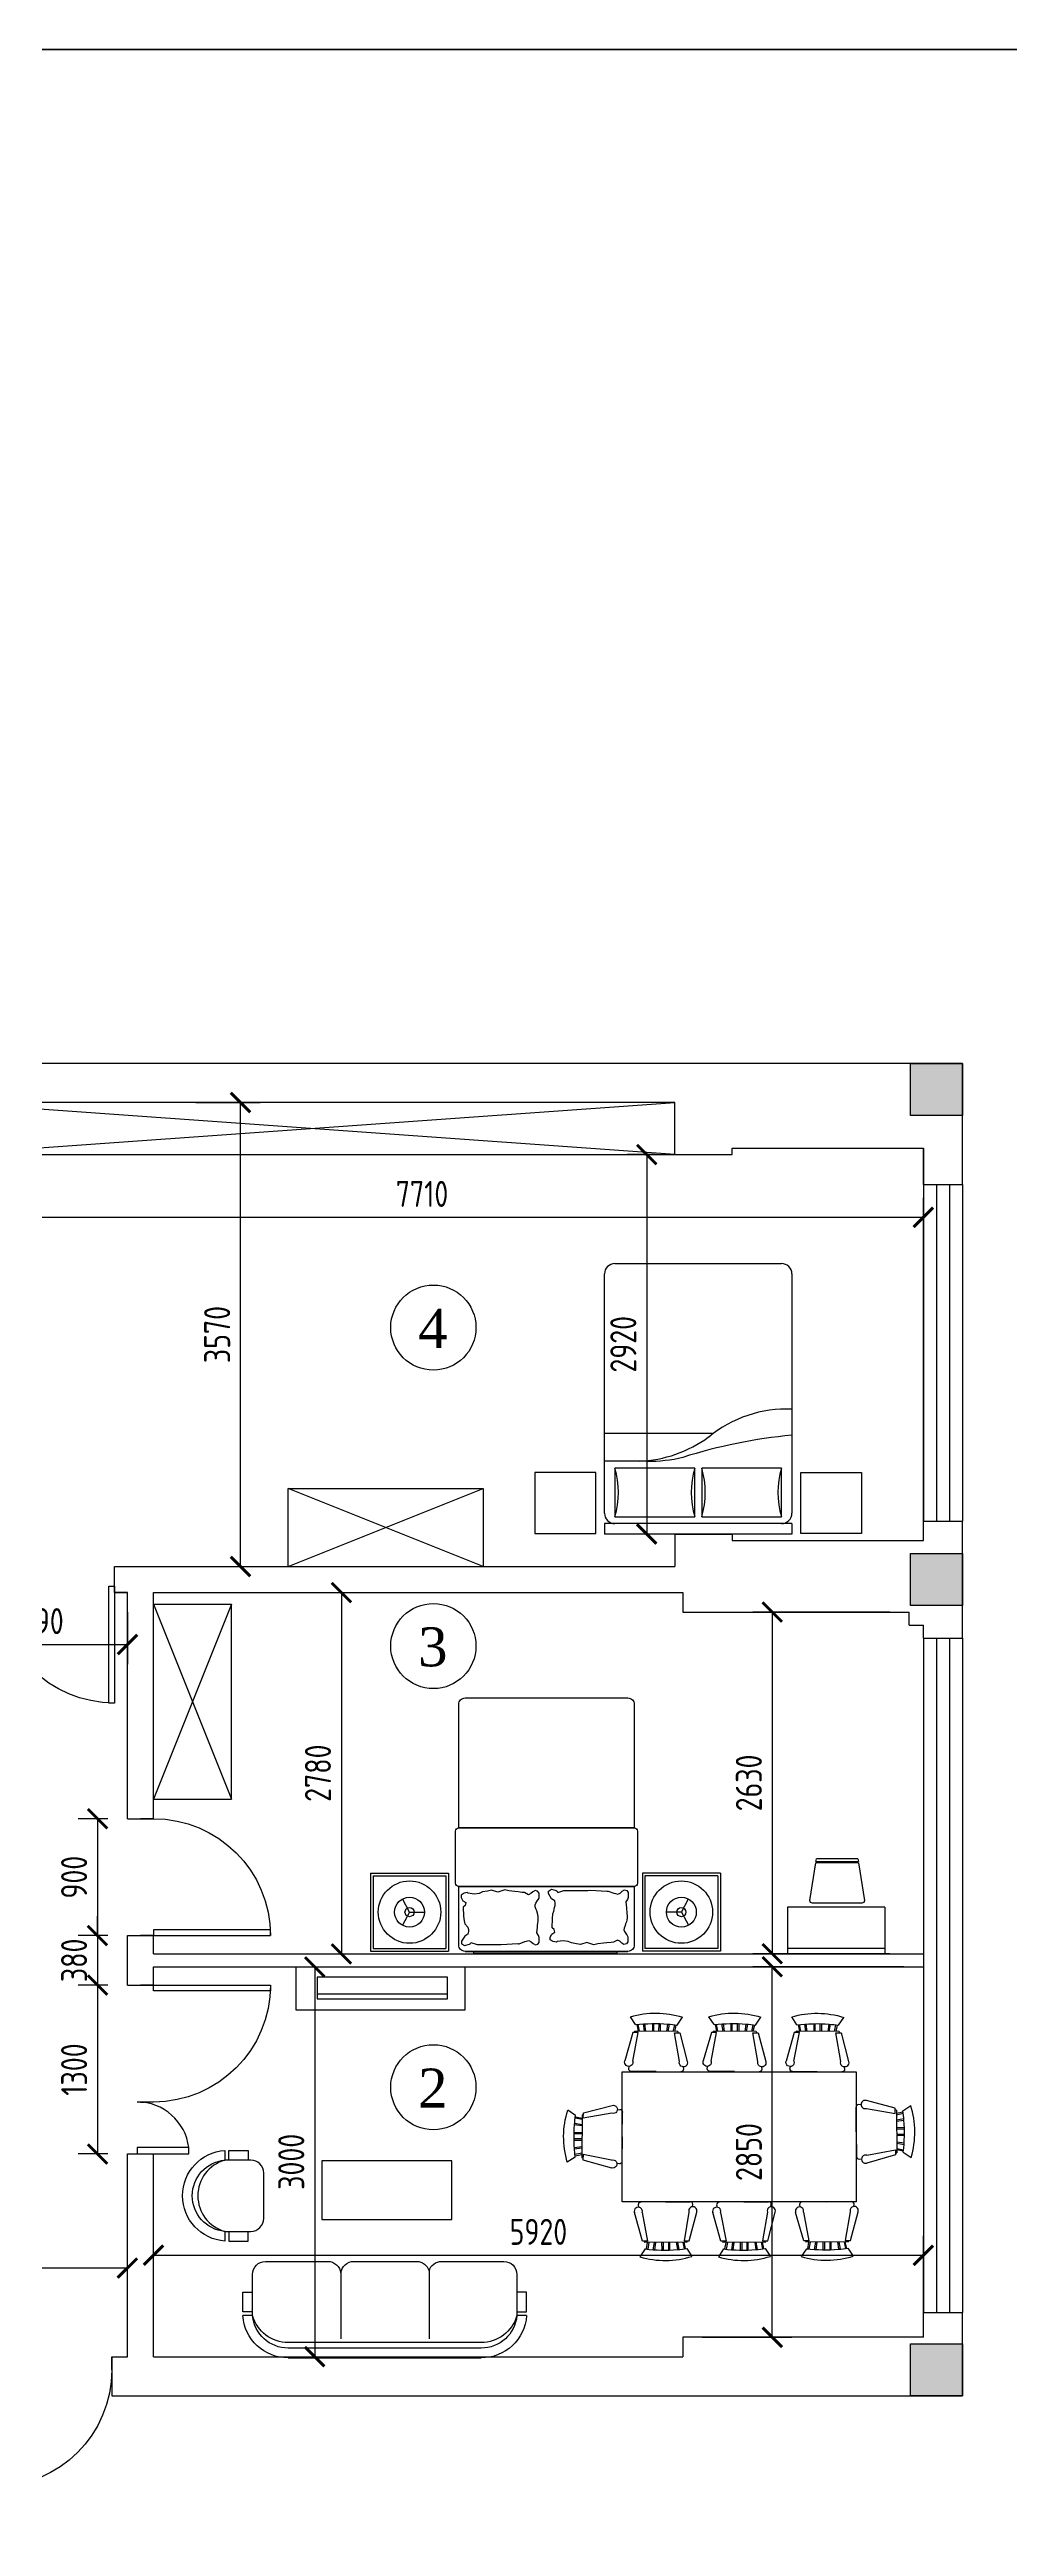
# Model space of a CAD drawing. Header units: millimetres. Extents: x -32476 to 97997, y 23196 to 53777.
# Drawn here: x 76008 to 83389, y 34719 to 53777 of the extents above; entities that cross this region are included whole.
import ezdxf

# ---------------------------------------------------------------- set-up
doc = ezdxf.new("R2010")
doc.units = ezdxf.units.MM
doc.layers.get('Defpoints').update_dxf_attribs({"color": 140})
for name, color, linetype in [('FURNITURE-LAYOUT', 8, 'Continuous'), ('TEFRIS', 11, 'Continuous'), ('ђЂЊЉЂ', 7, 'Continuous')]:
    doc.layers.add(name, color=color, linetype=linetype)
doc.styles.add('Arch-Dim', font='romans.shx', dxfattribs={"width": 0.75})
doc.styles.add('ATTR', font='romans.shx', dxfattribs={"width": 0.8, "height": 0.7})
doc.styles.add('ira', font='times.ttf', dxfattribs={"height": 3})
doc.dimstyles.new('Annotative-UK', dxfattribs={"dimscale": 0, "dimtxt": 2.5, "dimasz": 1.5, "dimexe": 1.5, "dimexo": 1.5, "dimgap": 0.8, "dimtad": 1, "dimdec": 0, "dimdsep": 46, "dimtxsty": 'Arch-Dim', "dimblk": 'ARCHTICK', "dimcen": 2.5, "dimadec": 1, "dimazin": 2, "dimtfac": 1, "dimtdec": 0, "dimtix": 1, "dimtmove": 2, "dimatfit": 3, "dimfxl": 1, "dimtolj": 1, "dimtzin": 0, "dimarcsym": 0})

# ---------------------------------------------------------------- blocks, each defined once
blk = doc.blocks.new('*U8')
for p, q in [((-900, 0), (-900, 100)), ((0, 0), (0, 100))]:
    blk.add_line(p, q)
blk.add_lwpolyline([(0, 0), (0, -900), (-43.75, -900), (-43.75, 0)], close=True)
blk.add_arc((0, 0), 900, 180, 270)
blk = doc.blocks.new('*U37')
for p, q in [((0, 0), (0, 100)), ((900, 0), (900, 100))]:
    blk.add_line(p, q)
blk.add_lwpolyline([(0, 0), (0, -900), (43.75, -900), (43.75, 0)], close=True)
blk.add_arc((0, 0), 900, 270, 0)
blk = doc.blocks.new('MAT-P14')
for p, q in [((-1.337, 1.348), (-1.337, 1.948)), ((-1.337, 1.948), (-0.737, 1.948)), ((-1.317, 1.928), (-0.757, 1.928)), ((-1.317, 1.368), (-1.317, 1.928)), ((-0.757, 1.368), (-0.757, 1.928)), ((-0.737, 1.348), (-0.737, 1.948)), ((0.625, 1.95), (-0.625, 1.95)), ((0.753, 1.348), (0.753, 1.948)), ((1.353, 1.948), (0.753, 1.948)), ((1.333, 1.928), (0.773, 1.928)), ((0.773, 1.368), (0.773, 1.928)), ((1.333, 1.368), (1.333, 1.928)), ((1.353, 1.348), (1.353, 1.948)), ((-1.037, 1.648), (-1.091, 1.749)), ((1.053, 1.648), (1.108, 1.749)), ((-1.037, 1.648), (-1.091, 1.547)), ((-1.037, 1.648), (-0.922, 1.648)), ((1.053, 1.648), (0.938, 1.648)), ((1.053, 1.648), (1.108, 1.547)), ((-1.337, 1.348), (-0.737, 1.348)), ((-1.317, 1.368), (-0.757, 1.368)), ((1.353, 1.348), (0.753, 1.348)), ((1.333, 1.368), (0.773, 1.368))]:
    blk.add_line(p, q)
for points in [[(-0.675, 1.45), (-0.675, 1.9, -0.414214), (-0.625, 1.95), (0.625, 1.95, -0.414214), (0.675, 1.9), (0.675, 1.45)], [(-0.675, 1, -0.414214), (-0.7, 1.025), (-0.7, 1.425, -0.414214), (-0.675, 1.45), (0.675, 1.45, -0.414214), (0.7, 1.425), (0.7, 1.025, -0.414214), (0.675, 1)], [(-0.625, 0, -0.414214), (-0.675, 0.05), (-0.675, 1), (0.675, 1), (0.675, 0.05, -0.414214), (0.625, 0)]]:
    blk.add_lwpolyline(points, format="xyb", close=True)
blk.add_lwpolyline([(-0.542, 1.95), (-0.542, 1.967), (0.558, 1.967), (0.558, 1.95)], close=True)
for points in [[(0.069, 1.559), (0.057, 1.54), (0.057, 1.501), (0.069, 1.486), (0.087, 1.481), (0.105, 1.491), (0.121, 1.505), (0.139, 1.514), (0.168, 1.498), (0.187, 1.496), (0.219, 1.493), (0.244, 1.49), (0.289, 1.485), (0.321, 1.477), (0.374, 1.495), (0.422, 1.48), (0.454, 1.486), (0.492, 1.493), (0.517, 1.504), (0.555, 1.509), (0.602, 1.502), (0.608, 1.497), (0.632, 1.502), (0.656, 1.517), (0.656, 1.536), (0.644, 1.561), (0.62, 1.575), (0.624, 1.596), (0.641, 1.609), (0.637, 1.68), (0.633, 1.715), (0.628, 1.738), (0.606, 1.765), (0.6, 1.781), (0.6, 1.798), (0.605, 1.817), (0.629, 1.832), (0.654, 1.872), (0.654, 1.892), (0.63, 1.906), (0.593, 1.895), (0.587, 1.891), (0.581, 1.881), (0.534, 1.896), (0.379, 1.896), (0.366, 1.896), (0.348, 1.898), (0.22, 1.89), (0.216, 1.891), (0.21, 1.891), (0.167, 1.875), (0.154, 1.872), (0.136, 1.867), (0.118, 1.876), (0.102, 1.89), (0.085, 1.9), (0.067, 1.895), (0.055, 1.881), (0.055, 1.842), (0.061, 1.827), (0.073, 1.807), (0.07, 1.764), (0.069, 1.75), (0.066, 1.733), (0.065, 1.718), (0.063, 1.703), (0.063, 1.682), (0.066, 1.67), (0.07, 1.655), (0.075, 1.638), (0.079, 1.627), (0.086, 1.607), (0.087, 1.592), (0.083, 1.579), (0.07, 1.559)], [(-0.614, 1.818), (-0.626, 1.838), (-0.626, 1.877), (-0.614, 1.891), (-0.596, 1.896), (-0.579, 1.886), (-0.563, 1.872), (-0.545, 1.863), (-0.516, 1.879), (-0.497, 1.882), (-0.465, 1.884), (-0.439, 1.887), (-0.395, 1.892), (-0.363, 1.9), (-0.309, 1.882), (-0.262, 1.897), (-0.23, 1.892), (-0.192, 1.884), (-0.166, 1.873), (-0.128, 1.868), (-0.082, 1.875), (-0.076, 1.88), (-0.052, 1.875), (-0.028, 1.861), (-0.028, 1.841), (-0.04, 1.817), (-0.064, 1.802), (-0.06, 1.781), (-0.043, 1.768), (-0.046, 1.697), (-0.05, 1.662), (-0.056, 1.64), (-0.062, 1.612), (-0.068, 1.596), (-0.068, 1.579), (-0.063, 1.56), (-0.039, 1.545), (-0.015, 1.505), (-0.015, 1.486), (-0.038, 1.471), (-0.075, 1.482), (-0.081, 1.487), (-0.087, 1.497), (-0.134, 1.481), (-0.304, 1.482), (-0.318, 1.482), (-0.335, 1.479), (-0.464, 1.488), (-0.467, 1.486), (-0.473, 1.486), (-0.517, 1.503), (-0.53, 1.505), (-0.548, 1.51), (-0.566, 1.501), (-0.581, 1.487), (-0.599, 1.477), (-0.617, 1.482), (-0.629, 1.497), (-0.629, 1.536), (-0.623, 1.55), (-0.611, 1.57), (-0.614, 1.614), (-0.615, 1.627), (-0.618, 1.644), (-0.619, 1.66), (-0.62, 1.675), (-0.62, 1.695), (-0.618, 1.707), (-0.614, 1.723), (-0.608, 1.739), (-0.604, 1.75), (-0.598, 1.771), (-0.596, 1.785), (-0.6, 1.798), (-0.614, 1.819)]]:
    blk.add_lwpolyline(points)
for centre, radius in [((-1.037, 1.648), 0.24), ((-1.037, 1.648), 0.115), ((1.053, 1.648), 0.24), ((1.053, 1.648), 0.115), ((-1.037, 1.648), 0.035), ((1.053, 1.648), 0.035)]:
    blk.add_circle(centre, radius)
blk = doc.blocks.new('D-CH')
at = {"layer": 'FURNITURE-LAYOUT'}
for p, q in [((15.50061, 8.2343), (1, 10.5)), ((0, 9.5), (0, -9.5)), ((15.5, 8.2304), (15.5, -8.2391)), ((16, -8.1584), (16, 8.1534)), ((17, 8), (16.00044, 8.1562)), ((17, 8), (17, -8)), ((1, -10.5), (15.49928, -8.2345)), ((15.99968, -8.1563), (17, -8))]:
    blk.add_line(p, q, dxfattribs=at)
for centre, start, end in [((1, 9.5), 90, 180), ((1, -9.5), 180, 270)]:
    blk.add_arc(centre, 1, start, end, dxfattribs=at)
blk = doc.blocks.new('*U53')
for p, q in [((0, 0), (0, -100)), ((900, 0), (900, -100))]:
    blk.add_line(p, q)
blk.add_lwpolyline([(0, 0), (0, 900), (43.75, 900), (43.75, 0)], close=True)
blk.add_arc((0, 0), 900, 0, 90)
blk = doc.blocks.new('*U52')
for p, q in [((0, 0), (0, -100)), ((-900, 0), (-900, -100))]:
    blk.add_line(p, q)
blk.add_lwpolyline([(0, 0), (0, 900), (-43.75, 900), (-43.75, 0)], close=True)
blk.add_arc((0, 0), 900, 90, 180)
blk = doc.blocks.new('jghjghj')
at = {"layer": 'TEFRIS', "color": 7}
for p, q in [((84431.3, -5042.4), (84579.7, -5042.4)), ((84579.7, -5049.9), (84431.3, -5049.9)), ((84579.7, -5054.2), (84431.3, -5054.2)), ((84471.7, -5107.7), (84471.7, -5057)), ((84539.6, -5109.4), (84539.6, -5057)), ((84403.9, -5074.9), (84396.4, -5074.9)), ((84403.9, -5074.9), (84403.9, -5106.6)), ((84607.1, -5106.6), (84607.1, -5074.9)), ((84614.6, -5074.9), (84607.1, -5074.9)), ((84413.9, -5116.6), (84461.8, -5116.6)), ((84481.7, -5116.6), (84530, -5116.6)), ((84549.2, -5116.6), (84597.1, -5116.6))]:
    blk.add_line(p, q, dxfattribs=at)
for points in [[(84403.9, -5077.9), (84396.4, -5077.9), (84396.4, -5092.9), (84403.9, -5092.9)], [(84607.1, -5077.9), (84614.6, -5077.9), (84614.6, -5092.9), (84607.1, -5092.9)]]:
    blk.add_lwpolyline(points, dxfattribs=at)
for centre, radius, start, end in [((84431.3, -5077.4), 35, 90, 175.904), ((84431.3, -5077.4), 27.5, 90, 174.7841), ((84579.7, -5077.4), 35, 4.096, 90), ((84579.7, -5077.4), 27.5, 5.2159, 90), ((84431.3, -5082.7), 28.5, 90, 164.1734), ((84579.7, -5082.7), 28.5, 15.8266, 90), ((84413.9, -5106.6), 10, 180, 270), ((84597.1, -5106.6), 10, 270, 0), ((84461.8, -5106.6), 10, 270, 353.2061), ((84481.7, -5106.6), 10, 186.7939, 270), ((84530, -5106.6), 10, 270, 343.4765), ((84549.2, -5106.6), 10, 196.5235, 270)]:
    blk.add_arc(centre, radius, start, end, dxfattribs=at)
blk = doc.blocks.new('gjkhjk')
at = {"layer": 'TEFRIS', "color": 7}
for p, q in [((84392.2, -5142), (84392.2, -5134.5)), ((84392.2, -5204.3), (84392.2, -5196.8))]:
    blk.add_line(p, q, dxfattribs=at)
for points in [[(84392.2, -5196.8, -0.755929), (84392.2, -5142, -0.755929)], [(84392.2, -5142), (84412.2, -5142, -0.414214), (84422.2, -5152), (84422.2, -5186.8, -0.414214), (84412.2, -5196.8), (84392.2, -5196.8)]]:
    blk.add_lwpolyline(points, format="xyb", dxfattribs=at)
for points in [[(84395.2, -5142), (84395.2, -5134.5), (84410.2, -5134.5), (84410.2, -5142)], [(84395.2, -5196.8), (84395.2, -5204.3), (84410.2, -5204.3), (84410.2, -5196.8)]]:
    blk.add_lwpolyline(points, dxfattribs=at)
for radius, start, end in [(35, 94.096, 265.904), (27.5, 95.2159, 264.7841)]:
    blk.add_arc((84394.7, -5169.4), radius, start, end, dxfattribs=at)
blk = doc.blocks.new('CHARROCK')
at = {"linetype": 'Continuous'}
for p, q in [((-9, -7.5), (-12, -18.49999)), ((-8, -4.5), (-10, -1.5)), ((-7, -7.5), (-9, -7.5)), ((-9, -18.49999), (-7, -7.5)), ((-8.23428, -6.99939), (-8.3093, -7.47958)), ((-8.23041, -7), (8.23915, -7)), ((-7.5, -4.5), (-7, -7)), ((-6.5, -7), (-7.02225, -4.43)), ((-4.5, -7), (-4.96674, -4.19951)), ((-4, -7), (-4.40532, -4.16272)), ((-1.5, -4.05012), (-1.5, -7)), ((-1, -7), (-1, -4.05012)), ((1, -7), (1, -4.04655)), ((1.5, -4.05012), (1.5, -7)), ((4, -7), (4.40187, -4.18694)), ((4.5, -7), (4.96761, -4.19437)), ((6.5, -7), (7, -4.4057)), ((7.5, -4.5), (7, -7)), ((7, -7.5), (9, -7.5)), ((9, -18.49999), (7, -7.5)), ((8, -4.5), (10, -1.5)), ((8.31071, -7.48854), (8.23449, -7.00073)), ((9, -7.5), (12, -18.49999)), ((-10.36644, -20.64523), (-10.5, -21.49999)), ((0, -22.49999), (-9.5, -22.49999)), ((0, -22.49999), (9.5, -22.49999)), ((10.5, -21.49999), (10.3575, -20.58798))]:
    blk.add_line(p, q, dxfattribs=at)
for centre, radius, start, end in [((0, -34.08333), 34.08333, 72.93847, 107.0615), ((0, -68.25004), 64.25, 93.92211, 97.15267), ((0, -68.25004), 64.25, 82.84733, 93.92211), ((-10.5, -18.99999), 1.58114, 161.5651, 18.43495), ((10.5, -18.99999), 1.58114, 161.5651, 18.43495), ((-9.5, -21.49999), 1, 180, 270), ((9.5, -21.49999), 1, 270, 0)]:
    blk.add_arc(centre, radius, start, end, dxfattribs=at)
at = {"style": 'ATTR', "width": 0.8, "flags": 9}
blk.add_attdef('ESTCODE', (0, 0), '', height=0.7, dxfattribs=at)
blk = doc.blocks.new('ertghjm')
for p, q in [((55435, 35688), (55435, 36688)), ((55435, 36688), (57235, 36688)), ((57235, 36688), (57235, 35688)), ((57235, 35688), (55435, 35688))]:
    blk.add_line(p, q)
at = {"color": 9, "yscale": 20.00000000000001, "zscale": 20.00000000000001}
for p, xscale, rotation in [((55699, 37139), -20.00000000000001, 359.4990680124604), ((56302, 37139), -20.00000000000001, 359.4990680124604), ((56939, 37138), -20.00000000000001, 359.4990680124604), ((54985, 36192), -20.00000000000001, 89.49906801246046), ((57685, 36229), 20.00000000000001, 270.5009319875395), ((55772, 35236), 20.00000000000001, 180.5009319875394), ((56375, 35236), 20.00000000000001, 180.5009319875394), ((57012, 35238), 20.00000000000001, 180.5009319875394)]:
    blk.add_blockref('CHARROCK', p, dxfattribs=dict(at, xscale=xscale, rotation=rotation))
blk = doc.blocks.new('_ArchTick')
at = {"color": 0, "linetype": 'ByBlock', "const_width": 0.15}
blk.add_lwpolyline([(-0.5, -0.5), (0.5, 0.5)], dxfattribs=at)
blk = doc.blocks.new('*D213')
at = {"color": 0, "lineweight": -2, "transparency": 16777216}
for p, q in [((82468, 41755), (81415, 41755)), ((81565, 41755), (81565, 39125)), ((82468, 39125), (81415, 39125))]:
    blk.add_line(p, q, dxfattribs=at)
at = {"layer": 'Defpoints', "color": 0, "transparency": 16777216}
for p in [(82618, 41755), (81565, 39125), (82618, 39125)]:
    blk.add_point(p, dxfattribs=at)
at = {"color": 0, "lineweight": -2, "transparency": 16777216, "xscale": 150, "yscale": 150, "zscale": 150}
for p, rotation in [((81565, 41755), 90), ((81565, 39125), 270)]:
    blk.add_blockref('_ArchTick', p, dxfattribs=dict(at, rotation=rotation))
at = {"color": 0, "transparency": 16777216, "insert": (81385, 40440), "char_height": 200, "attachment_point": 5, "rotation": 90, "style": 'Arch-Dim'}
blk.add_mtext('\\A1;2630', dxfattribs=at)
blk = doc.blocks.new('*D214')
at = {"color": 0, "lineweight": -2, "transparency": 16777216}
for p, q in [((76957, 41905), (78402, 41905)), ((78252, 41905), (78252, 39125)), ((76957, 39125), (78402, 39125))]:
    blk.add_line(p, q, dxfattribs=at)
at = {"layer": 'Defpoints', "color": 0, "transparency": 16777216}
for p in [(76807, 41905), (76807, 39125), (78252, 39125)]:
    blk.add_point(p, dxfattribs=at)
at = {"color": 0, "lineweight": -2, "transparency": 16777216, "xscale": 150, "yscale": 150, "zscale": 150}
for p, rotation in [((78252, 41905), 90), ((78252, 39125), 270)]:
    blk.add_blockref('_ArchTick', p, dxfattribs=dict(at, rotation=rotation))
at = {"color": 0, "transparency": 16777216, "insert": (78072, 40515), "char_height": 200, "attachment_point": 5, "rotation": 90, "style": 'Arch-Dim'}
blk.add_mtext('\\A1;2780', dxfattribs=at)
blk = doc.blocks.new('*D215')
at = {"color": 0, "lineweight": -2, "transparency": 16777216}
for p, q in [((76957, 39025), (78197, 39025)), ((78047, 39025), (78047, 36025)), ((76957, 36025), (78197, 36025))]:
    blk.add_line(p, q, dxfattribs=at)
at = {"layer": 'Defpoints', "color": 0, "transparency": 16777216}
for p in [(76807, 39025), (76807, 36025), (78047, 36025)]:
    blk.add_point(p, dxfattribs=at)
at = {"color": 0, "lineweight": -2, "transparency": 16777216, "xscale": 150, "yscale": 150, "zscale": 150}
for p, rotation in [((78047, 39025), 90), ((78047, 36025), 270)]:
    blk.add_blockref('_ArchTick', p, dxfattribs=dict(at, rotation=rotation))
at = {"color": 0, "transparency": 16777216, "insert": (77867, 37525), "char_height": 200, "attachment_point": 5, "rotation": 90, "style": 'Arch-Dim'}
blk.add_mtext('\\A1;3000', dxfattribs=at)
blk = doc.blocks.new('*D216')
at = {"color": 0, "lineweight": -2, "transparency": 16777216}
for p, q in [((76807, 36175), (76807, 36956)), ((76807, 36806), (82727, 36806)), ((82727, 36325), (82727, 36956))]:
    blk.add_line(p, q, dxfattribs=at)
at = {"layer": 'Defpoints', "color": 0, "transparency": 16777216}
for p in [(82727, 36806), (76807, 36025), (82727, 36175)]:
    blk.add_point(p, dxfattribs=at)
at = {"color": 0, "lineweight": -2, "transparency": 16777216, "xscale": 150, "yscale": 150, "zscale": 150, "rotation": 180}
blk.add_blockref('_ArchTick', (76807, 36806), dxfattribs=at)
at = {"color": 0, "lineweight": -2, "transparency": 16777216, "xscale": 150, "yscale": 150, "zscale": 150}
blk.add_blockref('_ArchTick', (82727, 36806), dxfattribs=at)
at = {"color": 0, "transparency": 16777216, "insert": (79767, 36986), "char_height": 200, "attachment_point": 5, "style": 'Arch-Dim'}
blk.add_mtext('\\A1;5920', dxfattribs=at)
blk = doc.blocks.new('*D217')
at = {"color": 0, "lineweight": -2, "transparency": 16777216}
for p, q in [((82577, 39025), (81415, 39025)), ((81565, 36175), (81565, 39025)), ((81027, 36175), (81715, 36175))]:
    blk.add_line(p, q, dxfattribs=at)
at = {"layer": 'Defpoints', "color": 0, "transparency": 16777216}
for p in [(81565, 39025), (82727, 39025), (80877, 36175)]:
    blk.add_point(p, dxfattribs=at)
at = {"color": 0, "lineweight": -2, "transparency": 16777216, "xscale": 150, "yscale": 150, "zscale": 150}
for p, rotation in [((81565, 39025), 90), ((81565, 36175), 270)]:
    blk.add_blockref('_ArchTick', p, dxfattribs=dict(at, rotation=rotation))
at = {"color": 0, "transparency": 16777216, "insert": (81385, 37600), "char_height": 200, "attachment_point": 5, "rotation": 90, "style": 'Arch-Dim'}
blk.add_mtext('\\A1;2850', dxfattribs=at)
blk = doc.blocks.new('*D227')
at = {"color": 0, "lineweight": -2, "transparency": 16777216}
for p, q in [((77134, 45675), (77627, 45675)), ((77477, 42105), (77477, 45675)), ((76657, 42105), (77627, 42105))]:
    blk.add_line(p, q, dxfattribs=at)
at = {"layer": 'Defpoints', "color": 0, "transparency": 16777216}
for p in [(76984, 45675), (77477, 45675), (76507, 42105)]:
    blk.add_point(p, dxfattribs=at)
at = {"color": 0, "lineweight": -2, "transparency": 16777216, "xscale": 150, "yscale": 150, "zscale": 150}
for p, rotation in [((77477, 45675), 90), ((77477, 42105), 270)]:
    blk.add_blockref('_ArchTick', p, dxfattribs=dict(at, rotation=rotation))
at = {"color": 0, "transparency": 16777216, "insert": (77297, 43890), "char_height": 200, "attachment_point": 5, "rotation": 90, "style": 'Arch-Dim'}
blk.add_mtext('\\A1;3570', dxfattribs=at)
blk = doc.blocks.new('*D228')
at = {"color": 0, "lineweight": -2, "transparency": 16777216}
for p, q in [((75017, 42355), (75017, 44942)), ((75017, 44792), (82727, 44792)), ((82727, 42455), (82727, 44942))]:
    blk.add_line(p, q, dxfattribs=at)
at = {"layer": 'Defpoints', "color": 0, "transparency": 16777216}
for p in [(82727, 44792), (75017, 42205), (82727, 42305)]:
    blk.add_point(p, dxfattribs=at)
at = {"color": 0, "lineweight": -2, "transparency": 16777216, "xscale": 150, "yscale": 150, "zscale": 150, "rotation": 180}
blk.add_blockref('_ArchTick', (75017, 44792), dxfattribs=at)
at = {"color": 0, "lineweight": -2, "transparency": 16777216, "xscale": 150, "yscale": 150, "zscale": 150}
blk.add_blockref('_ArchTick', (82727, 44792), dxfattribs=at)
at = {"color": 0, "transparency": 16777216, "insert": (78872, 44972), "char_height": 200, "attachment_point": 5, "style": 'Arch-Dim'}
blk.add_mtext('\\A1;7710', dxfattribs=at)
blk = doc.blocks.new('*D229')
at = {"color": 0, "lineweight": -2, "transparency": 16777216}
for p, q in [((80667, 45275), (80450, 45275)), ((80600, 45275), (80600, 42355)), ((80667, 42355), (80450, 42355))]:
    blk.add_line(p, q, dxfattribs=at)
at = {"layer": 'Defpoints', "color": 0, "transparency": 16777216}
for p in [(80817, 45275), (80600, 42355), (80817, 42355)]:
    blk.add_point(p, dxfattribs=at)
at = {"color": 0, "lineweight": -2, "transparency": 16777216, "xscale": 150, "yscale": 150, "zscale": 150}
for p, rotation in [((80600, 45275), 90), ((80600, 42355), 270)]:
    blk.add_blockref('_ArchTick', p, dxfattribs=dict(at, rotation=rotation))
at = {"color": 0, "transparency": 16777216, "insert": (80420, 43815), "char_height": 200, "attachment_point": 5, "rotation": 90, "style": 'Arch-Dim'}
blk.add_mtext('\\A1;2920', dxfattribs=at)
blk = doc.blocks.new('*D232')
at = {"color": 0, "lineweight": -2, "transparency": 16777216}
for p, q in [((74267, 36275), (74267, 36858)), ((76607, 36175), (76607, 36858)), ((74267, 36708), (76607, 36708))]:
    blk.add_line(p, q, dxfattribs=at)
at = {"layer": 'Defpoints', "color": 0, "transparency": 16777216}
for p in [(76607, 36708), (74267, 36125), (76607, 36025)]:
    blk.add_point(p, dxfattribs=at)
at = {"color": 0, "lineweight": -2, "transparency": 16777216, "xscale": 150, "yscale": 150, "zscale": 150, "rotation": 180}
blk.add_blockref('_ArchTick', (74267, 36708), dxfattribs=at)
at = {"color": 0, "lineweight": -2, "transparency": 16777216, "xscale": 150, "yscale": 150, "zscale": 150}
blk.add_blockref('_ArchTick', (76607, 36708), dxfattribs=at)
at = {"color": 0, "transparency": 16777216, "insert": (75437, 36888), "char_height": 200, "attachment_point": 5, "style": 'Arch-Dim'}
blk.add_mtext('\\A1;2340', dxfattribs=at)
blk = doc.blocks.new('*D240')
at = {"color": 0, "lineweight": -2, "transparency": 16777216}
for p, q in [((76457, 40165), (76227, 40165)), ((76377, 40165), (76377, 39265)), ((76457, 39265), (76227, 39265))]:
    blk.add_line(p, q, dxfattribs=at)
at = {"layer": 'Defpoints', "color": 0, "transparency": 16777216}
for p in [(76607, 40165), (76377, 39265), (76607, 39265)]:
    blk.add_point(p, dxfattribs=at)
at = {"color": 0, "lineweight": -2, "transparency": 16777216, "xscale": 150, "yscale": 150, "zscale": 150}
for p, rotation in [((76377, 40165), 90), ((76377, 39265), 270)]:
    blk.add_blockref('_ArchTick', p, dxfattribs=dict(at, rotation=rotation))
at = {"color": 0, "transparency": 16777216, "insert": (76197, 39715), "char_height": 200, "attachment_point": 5, "rotation": 90, "style": 'Arch-Dim'}
blk.add_mtext('\\A1;900', dxfattribs=at)
blk = doc.blocks.new('*D241')
at = {"color": 0, "lineweight": -2, "transparency": 16777216}
for p, q in [((75217, 41755), (75217, 41355)), ((76607, 41755), (76607, 41355)), ((75217, 41505), (76607, 41505))]:
    blk.add_line(p, q, dxfattribs=at)
at = {"layer": 'Defpoints', "color": 0, "transparency": 16777216}
for p in [(75217, 41905), (76607, 41905), (76607, 41505)]:
    blk.add_point(p, dxfattribs=at)
at = {"color": 0, "lineweight": -2, "transparency": 16777216, "xscale": 150, "yscale": 150, "zscale": 150, "rotation": 180}
blk.add_blockref('_ArchTick', (75217, 41505), dxfattribs=at)
at = {"color": 0, "lineweight": -2, "transparency": 16777216, "xscale": 150, "yscale": 150, "zscale": 150}
blk.add_blockref('_ArchTick', (76607, 41505), dxfattribs=at)
at = {"color": 0, "transparency": 16777216, "insert": (75912, 41685), "char_height": 200, "attachment_point": 5, "style": 'Arch-Dim'}
blk.add_mtext('\\A1;1390', dxfattribs=at)
blk = doc.blocks.new('*D242')
at = {"color": 0, "lineweight": -2, "transparency": 16777216}
for p, q in [((76457, 39265), (76227, 39265)), ((76377, 39265), (76377, 39415)), ((76377, 39265), (76377, 38885)), ((76457, 38885), (76227, 38885)), ((76377, 38885), (76377, 38735))]:
    blk.add_line(p, q, dxfattribs=at)
at = {"layer": 'Defpoints', "color": 0, "transparency": 16777216}
for p in [(76607, 39265), (76377, 38885), (76607, 38885)]:
    blk.add_point(p, dxfattribs=at)
at = {"color": 0, "lineweight": -2, "transparency": 16777216, "xscale": 150, "yscale": 150, "zscale": 150}
for p, rotation in [((76377, 39265), 270), ((76377, 38885), 90)]:
    blk.add_blockref('_ArchTick', p, dxfattribs=dict(at, rotation=rotation))
at = {"color": 0, "transparency": 16777216, "insert": (76197, 39075), "char_height": 200, "attachment_point": 5, "rotation": 90, "style": 'Arch-Dim'}
blk.add_mtext('\\A1;380', dxfattribs=at)
blk = doc.blocks.new('*D243')
at = {"color": 0, "lineweight": -2, "transparency": 16777216}
for p, q in [((76457, 38885), (76227, 38885)), ((76377, 38885), (76377, 37585)), ((76457, 37585), (76227, 37585))]:
    blk.add_line(p, q, dxfattribs=at)
at = {"layer": 'Defpoints', "color": 0, "transparency": 16777216}
for p in [(76607, 38885), (76377, 37585), (76607, 37585)]:
    blk.add_point(p, dxfattribs=at)
at = {"color": 0, "lineweight": -2, "transparency": 16777216, "xscale": 150, "yscale": 150, "zscale": 150}
for p, rotation in [((76377, 38885), 90), ((76377, 37585), 270)]:
    blk.add_blockref('_ArchTick', p, dxfattribs=dict(at, rotation=rotation))
at = {"color": 0, "transparency": 16777216, "insert": (76197, 38235), "char_height": 200, "attachment_point": 5, "rotation": 90, "style": 'Arch-Dim'}
blk.add_mtext('\\A1;1300', dxfattribs=at)
blk = doc.blocks.new('CAMA-MAT')
for p, q in [((0, 0), (0, 1.384)), ((0.077, 1.384), (0, 1.384)), ((0.077, 0), (0.077, 1.384)), ((0.128, 1.307), (0.128, 0.717)), ((0.487, 1.307), (0.128, 1.307)), ((0.154, 1.384), (1.922, 1.384)), ((0.487, 0.717), (0.487, 1.307)), ((0.538, 1.07), (0.538, 1.384)), ((0.743, 0.589), (0.743, 1.384)), ((1.999, 1.307), (1.999, 0.077)), ((0.128, 0.717), (0.487, 0.717)), ((0.487, 0.666), (0.128, 0.666)), ((0.128, 0.666), (0.128, 0.077)), ((0.487, 0.077), (0.487, 0.666)), ((0.077, 0), (0, 0)), ((0.128, 0.077), (0.487, 0.077)), ((1.922, 0), (0.154, 0))]:
    blk.add_line(p, q)
for centre, radius, start, end in [((0.154, 1.307), 0.0769, 90, 180), ((0.307, 1.922), 0.641, 253.7398, 286.2602), ((1.922, 1.307), 0.0769, 0, 90), ((1.479, 1.169), 0.942, 182.5398, 216.0403), ((1.768, 1.07), 1.23, 179.9814, 192.4667), ((0.307, 0.102), 0.641, 73.7398, 106.2602), ((-3.08, -0.357), 3.827, 5.3572, 17.6665), ((0.307, 1.281), 0.641, 253.7398, 286.2602), ((0.019, 0.038), 0.905, 357.5673, 39.5461), ((0.154, 0.077), 0.0769, 180, 270), ((0.307, -0.538), 0.641, 73.7398, 106.2602), ((1.922, 0.077), 0.0769, 270, 0)]:
    blk.add_arc(centre, radius, start, end)
blk = doc.blocks.new('MAT-P22')
for points in [[(-0.005, 0.757), (-0.455, 0.757), (-0.455, 1.207), (-0.005, 1.207)], [(-0.005, -0.757), (-0.455, -0.757), (-0.455, -1.207), (-0.005, -1.207)]]:
    blk.add_lwpolyline(points, close=True)
at = {"rotation": 180}
blk.add_blockref('CAMA-MAT', (0, 0.692), dxfattribs=at)

msp = doc.modelspace()

# ---------------------------------------------------------------- hatches: boundary and pattern name
h = msp.add_hatch(color=256)
h.dxf.hatch_style = 1
h.paths.add_polyline_path([(83027.1, 45975), (82627.1, 45975), (82627.1, 45575), (83027.1, 45575)])
h = msp.add_hatch(color=256)
h.dxf.hatch_style = 1
h.paths.add_polyline_path([(83027.1, 42205), (82627.1, 42205), (82627.1, 41805), (83027.1, 41805)])
h = msp.add_hatch(color=256)
h.dxf.hatch_style = 1
h.paths.add_polyline_path([(83027.1, 36125), (82627.1, 36125), (82627.1, 35725), (83027.1, 35725)])

# ---------------------------------------------------------------- linework, layer by layer
at = {"lineweight": 30}
for p, q in [((83027.1, 45975), (63567.1, 45975)), ((83027.1, 45045), (83027.1, 45975)), ((80817.1, 45675), (75017.1, 45675)), ((80817.1, 45275), (80817.1, 45675)), ((80817.1, 45275), (81257.1, 45275)), ((81257.1, 45275), (81257.1, 45325)), ((81257.1, 45325), (82727.1, 45325)), ((82727.1, 45045), (82727.1, 45325)), ((82727.1, 45045), (83027.1, 45045)), ((80817.1, 42355), (80817.1, 42105)), ((80817.1, 42355), (81257.1, 42355)), ((81257.1, 42355), (81257.1, 42305)), ((82727.1, 42305), (82727.1, 42455)), ((82727.1, 42455), (83027.1, 42455)), ((83027.1, 41555), (83027.1, 42455)), ((81257.1, 42305), (82727.1, 42305)), ((76507.1, 42105), (80817.1, 42105)), ((76507.1, 41905), (76507.1, 42105)), ((76507.1, 41905), (76607.1, 41905)), ((76607.1, 40165), (76607.1, 41905)), ((76807.1, 40165), (76807.1, 41905)), ((76807.1, 41905), (80877.1, 41905)), ((80877.1, 41905), (80877.1, 41755)), ((80877.1, 41755), (82617.5, 41755)), ((82617.5, 41655), (82617.5, 41755)), ((82617.5, 41655), (82727.1, 41655)), ((82727.1, 41555), (82727.1, 41655)), ((82727.1, 41555), (83027.1, 41555)), ((76607.1, 40165), (76807.1, 40165)), ((76607.1, 38885), (76607.1, 39265)), ((76607.1, 39265), (76807.1, 39265)), ((76807.1, 39125), (76807.1, 39265)), ((76807.1, 39125), (82727.1, 39125)), ((82727.1, 39125), (82727.1, 39025)), ((76607.1, 38885), (76807.1, 38885)), ((76807.1, 38885), (76807.1, 39025)), ((76807.1, 39025), (82727.1, 39025)), ((76607.1, 36025), (76607.1, 37585)), ((76607.1, 37585), (76807.1, 37585)), ((76807.1, 36025), (76807.1, 37586.5)), ((82727.1, 36175), (82727.1, 36365)), ((82727.1, 36365), (83027.1, 36365)), ((83027.1, 35725), (83027.1, 36365)), ((76487.1, 36025), (76607.1, 36025)), ((76487.1, 36025), (76487.1, 35725)), ((76807.1, 36025), (80877.1, 36025)), ((82727.1, 36175), (80877.1, 36175)), ((80877.1, 36175), (80877.1, 36025)), ((82627.1, 36125), (83027.1, 36125)), ((76487.1, 35725), (83027.1, 35725))]:
    msp.add_line(p, q, dxfattribs=at)
for p, q in [((75217.1, 45275), (80817.1, 45675)), ((80817.1, 45275), (75217.1, 45675)), ((80817.1, 45675), (78732.1, 45675)), ((75217.1, 45275), (80817.1, 45275)), ((82727.1, 45325), (82727.1, 45045)), ((82727.1, 45045), (82727.1, 42455)), ((82827.1, 45045), (82827.1, 42455)), ((82927.1, 45045), (82927.1, 42455)), ((83027.1, 45045), (83027.1, 42455)), ((77842.5, 42105), (77842.5, 42705)), ((77842.5, 42705), (79342.5, 42705)), ((77842.5, 42105), (79342.5, 42705)), ((79342.5, 42105), (77842.5, 42705)), ((79342.5, 42705), (79342.5, 42105)), ((82727.1, 42305), (82727.1, 42455)), ((76507.1, 42105), (76707.1, 42105)), ((76607.1, 41905), (76507.1, 41905)), ((76807.1, 40165), (76807.1, 41845)), ((76807.1, 41815), (77407.1, 41815)), ((77407.1, 41815), (76807.1, 40315)), ((76807.1, 41815), (77407.1, 40315)), ((77407.1, 40315), (77407.1, 41815)), ((82727.1, 41555), (82727.1, 36365)), ((82827.1, 41555), (82827.1, 36365)), ((82927.1, 41555), (82927.1, 36365)), ((83027.1, 41555), (83027.1, 36365)), ((76807.1, 40315), (77407.1, 40315)), ((82431.1, 39485), (81681.1, 39485)), ((81681.1, 39485), (81681.1, 39125)), ((82431.1, 39485), (82431.1, 39125)), ((82431.1, 39165), (81681.1, 39165)), ((77902.8, 39025), (77902.8, 38695)), ((79202.8, 38695), (79202.8, 39025)), ((77902.8, 38695), (79202.8, 38695)), ((76707.1, 37985), (76732.1, 37985)), ((76682.1, 37635), (76682.1, 37585)), ((77079.2, 37635), (76682.1, 37635)), ((76732.1, 37585), (77079.2, 37585)), ((76807.1, 36125), (76807.1, 37575)), ((77079.2, 37585), (77079.2, 37635))]:
    msp.add_line(p, q)
at = {"color": 1, "lineweight": 50}
msp.add_lwpolyline([(61849, 53777), (97997, 53777), (97997, 23196), (61849, 23196)], close=True, dxfattribs=at)
at = {"lineweight": 30}
for points in [[(82627.1, 45975), (83027.1, 45975), (83027.1, 45575), (82627.1, 45575)], [(82627.1, 42205), (83027.1, 42205), (83027.1, 41805), (82627.1, 41805)], [(82627.1, 36125), (83027.1, 36125), (83027.1, 35725), (82627.1, 35725)]]:
    msp.add_lwpolyline(points, close=True, dxfattribs=at)
at = {"color": 7}
for points in [[(79067.7, 38945.3), (78064.7, 38945.3), (78064.7, 38777.8), (79067.7, 38777.8)], [(79067.7, 38814.3), (78064.7, 38814.3), (78064.7, 38777.8), (79067.7, 38777.8)]]:
    msp.add_lwpolyline(points, close=True, dxfattribs=at)
msp.add_lwpolyline([(79101.6, 37531.8), (78101.6, 37531.8), (78101.6, 37081.8), (79101.6, 37081.8)], close=True)
for centre in [(78959.3, 43943.6), (78959.3, 41493.3), (78959.3, 38098.5)]:
    msp.add_circle(centre, 327.5)
msp.add_arc((76682.1, 37585), 400, 7.18076, 90)

# ---------------------------------------------------------------- block references
for name, p, xscale, yscale, zscale, rotation in [('MAT-P22', (80995.6, 42355), 1041.128542570011, 1041.128542570011, 1041.128542570011, 270), ('MAT-P14', (79829.1, 41094), 1000, 1000, 1000, 180), ('D-CH', (82064.1, 39515), -20, 20, 20, 270), ('gjkhjk', (-766566.5, -14430.2), -10, 10, 10, 180), ('jghjghj', (-766469.7, -14407.7), -10, 10, 10, 180)]:
    msp.add_blockref(name, p, dxfattribs=dict(xscale=xscale, yscale=yscale, zscale=zscale, rotation=rotation))
at = {"lineweight": 30, "xscale": -1}
for name, p in [('*U37', (76507.1, 41955)), ('*U8', (75587.1, 35925))]:
    msp.add_blockref(name, p, dxfattribs=at)
at = {"lineweight": 30, "xscale": -1, "rotation": 270}
for name, p in [('*U53', (76807.1, 39265)), ('*U52', (76807.1, 38885))]:
    msp.add_blockref(name, p, dxfattribs=at)
msp.add_blockref('ertghjm', (24976.1, 1529.8))

# ---------------------------------------------------------------- texts
at = {"layer": 'ђЂЊЉЂ', "color": 7, "style": 'ira'}
for s, p in [('4', (78841.9, 43787.6)), ('3', (78841.9, 41337.3)), ('2', (78841.9, 37942.4))]:
    msp.add_text(s, height=300, dxfattribs=at).set_placement(p)

# ---------------------------------------------------------------- dimensions: what is measured, and where the dimension line sits
for base, p1, p2, picture, middle in [((77477.1, 45675), (76507.1, 42105), (76984.5, 45675), '*D227', (77297.1, 43890)), ((80599.6, 42355), (80817.1, 45275), (80817.1, 42355), '*D229', (80419.6, 43815)), ((78252.3, 39125), (76807.1, 41905), (76807.1, 39125), '*D214', (78072.3, 40515)), ((81565.4, 39125), (82617.5, 41755), (82617.5, 39125), '*D213', (81385.4, 40440)), ((76376.7, 39265), (76607.1, 40165), (76607.1, 39265), '*D240', (76196.7, 39715)), ((76376.7, 38885), (76607.1, 39265), (76607.1, 38885), '*D242', (76196.7, 39075)), ((78047.2, 36025), (76807.1, 39025), (76807.1, 36025), '*D215', (77867.2, 37525)), ((81565.4, 39025), (80877.1, 36175), (82727.1, 39025), '*D217', (81385.4, 37600)), ((76376.7, 37585), (76607.1, 38885), (76607.1, 37585), '*D243', (76196.7, 38235))]:
    dim = msp.add_linear_dim(base=base, p1=p1, p2=p2, angle=90, dimstyle='Annotative-UK', override={"dimtxt": 2, "dimzin": 3})
    dim.commit()
    dim.dimension.update_dxf_attribs({"geometry": picture, "text_midpoint": middle})
for base, p1, p2, picture, middle in [((82727.1, 44792), (75017.1, 42205), (82727.1, 42305), '*D228', (78872.1, 44972)), ((76607.1, 41505), (75217.1, 41905), (76607.1, 41905), '*D241', (75912.1, 41685)), ((76607.1, 36707.6), (74267.1, 36125), (76607.1, 36025), '*D232', (75437.1, 36887.6)), ((82727.1, 36805.7), (76807.1, 36025), (82727.1, 36175), '*D216', (79767.1, 36985.7))]:
    dim = msp.add_linear_dim(base=base, p1=p1, p2=p2, dimstyle='Annotative-UK', override={"dimtxt": 2, "dimzin": 3})
    dim.commit()
    dim.dimension.update_dxf_attribs({"geometry": picture, "text_midpoint": middle})

doc.saveas('drawing.dxf')
